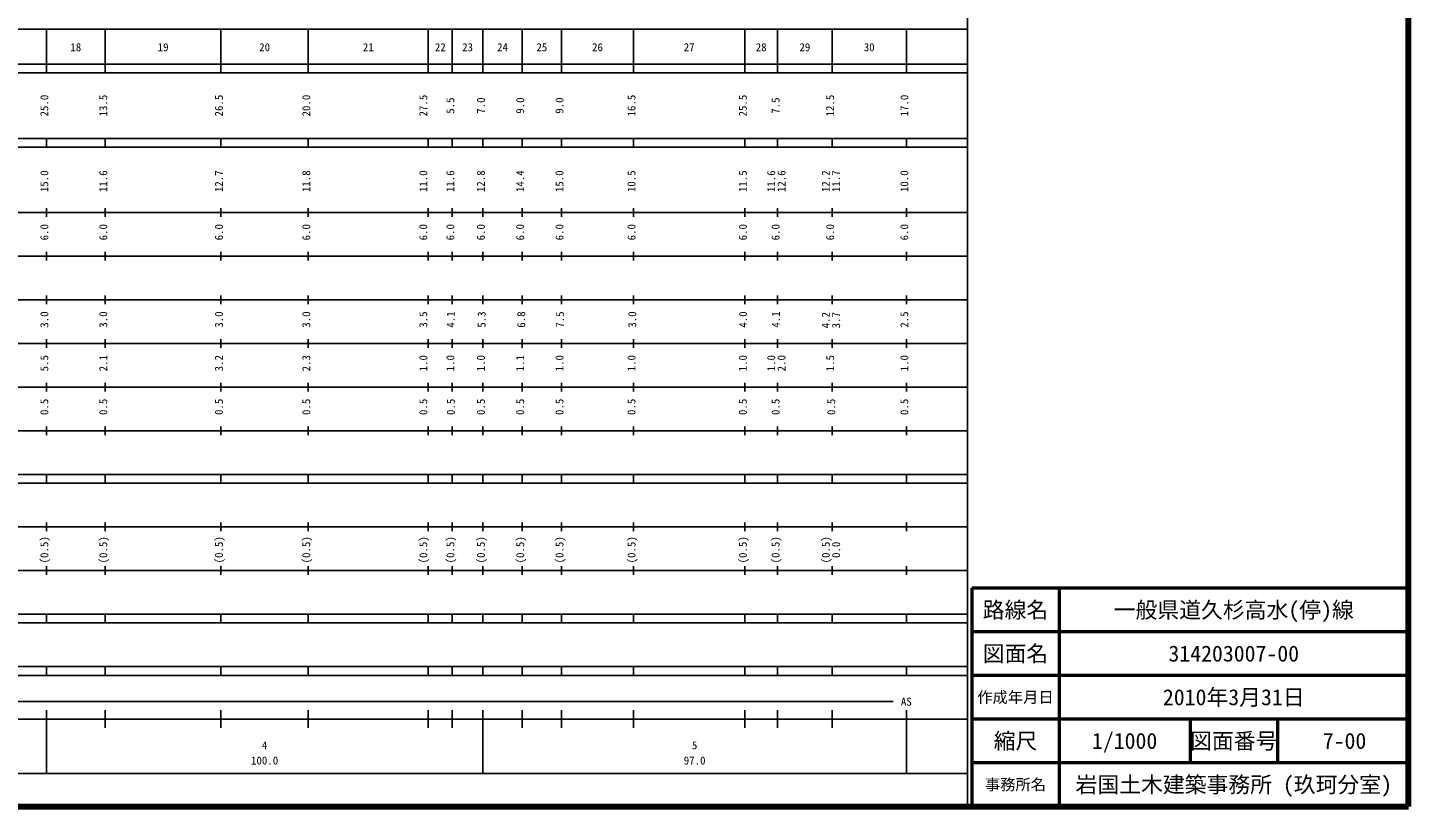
# Model space of a CAD drawing. Units: millimetres on the paper, enlarged 1000 times. Extents: x 40000 to 680000, y 20000 to 380000.
# Drawn here: x 363711 to 680000, y 20000 to 198357 of the extents above; entities that cross this region are included whole.
import ezdxf
from ezdxf.enums import TextEntityAlignment as Align

# ---------------------------------------------------------------- set-up
doc = ezdxf.new("R2010")
doc.units = ezdxf.units.MM
doc.header["$LTSCALE"] = 1000
for name, color, linetype, lineweight in [('S-TTL', 2, 'Continuous', 140), ('S-TTL-BAND', 7, 'Continuous', 25), ('S-TTL-FRAM', 2, 'Continuous', 50), ('S-TTL-LINE', 7, 'Continuous', 50)]:
    doc.layers.add(name, color=color, linetype=linetype, lineweight=lineweight)
doc.layers.add('S-TTL-TXT', color=7, linetype='Continuous')
doc.styles.add('ＭＳ ゴシック', font='')
doc.styles.get('ＭＳ ゴシック').set_extended_font_data('MS Gothic')

msp = doc.modelspace()

# ---------------------------------------------------------------- linework, layer by layer
at = {"layer": 'S-TTL'}
for p, q in [((680000, 20000), (680000, 380000)), ((40000, 20000), (680000, 20000))]:
    msp.add_line(p, q, dxfattribs=at)
at = {"layer": 'S-TTL-BAND'}
for p, q in [((579000, 20000), (579000, 370000)), ((68000, 198000), (579000, 198000)), ((368000, 188000), (368000, 198000)), ((381500, 188000), (381500, 198000)), ((408000, 188000), (408000, 198000)), ((428000, 188000), (428000, 198000)), ((455500, 188000), (455500, 198000)), ((461000, 188000), (461000, 198000)), ((468000, 188000), (468000, 198000)), ((477000, 188000), (477000, 198000)), ((486000, 188000), (486000, 198000)), ((502500, 188000), (502500, 198000)), ((528000, 188000), (528000, 198000)), ((535500, 188000), (535500, 198000)), ((548000, 188000), (548000, 198000)), ((565000, 188000), (565000, 198000)), ((40000, 190000), (579000, 190000)), ((40000, 188000), (579000, 188000)), ((40000, 173000), (579000, 173000)), ((40000, 171000), (579000, 171000)), ((368000, 171000), (368000, 173000)), ((381500, 171000), (381500, 173000)), ((408000, 171000), (408000, 173000)), ((428000, 171000), (428000, 173000)), ((455500, 171000), (455500, 173000)), ((461000, 171000), (461000, 173000)), ((468000, 171000), (468000, 173000)), ((477000, 171000), (477000, 173000)), ((486000, 171000), (486000, 173000)), ((502500, 171000), (502500, 173000)), ((528000, 171000), (528000, 173000)), ((535500, 171000), (535500, 173000)), ((548000, 171000), (548000, 173000)), ((565000, 171000), (565000, 173000)), ((40000, 156000), (579000, 156000)), ((368000, 155000), (368000, 157000)), ((381500, 155000), (381500, 157000)), ((408000, 155000), (408000, 157000)), ((428000, 155000), (428000, 157000)), ((455500, 155000), (455500, 157000)), ((461000, 155000), (461000, 157000)), ((468000, 155000), (468000, 157000)), ((477000, 155000), (477000, 157000)), ((486000, 155000), (486000, 157000)), ((502500, 155000), (502500, 157000)), ((528000, 155000), (528000, 157000)), ((535500, 155000), (535500, 157000)), ((548000, 155000), (548000, 157000)), ((565000, 155000), (565000, 157000)), ((46000, 146000), (579000, 146000)), ((368000, 145000), (368000, 147000)), ((381500, 145000), (381500, 147000)), ((408000, 145000), (408000, 147000)), ((428000, 145000), (428000, 147000)), ((455500, 145000), (455500, 147000)), ((461000, 145000), (461000, 147000)), ((468000, 145000), (468000, 147000)), ((477000, 145000), (477000, 147000)), ((486000, 145000), (486000, 147000)), ((502500, 145000), (502500, 147000)), ((528000, 145000), (528000, 147000)), ((535500, 145000), (535500, 147000)), ((548000, 145000), (548000, 147000)), ((565000, 145000), (565000, 147000)), ((368000, 135000), (368000, 137000)), ((381500, 135000), (381500, 137000)), ((408000, 135000), (408000, 137000)), ((428000, 135000), (428000, 137000)), ((455500, 135000), (455500, 137000)), ((461000, 135000), (461000, 137000)), ((468000, 135000), (468000, 137000)), ((477000, 135000), (477000, 137000)), ((486000, 135000), (486000, 137000)), ((502500, 135000), (502500, 137000)), ((528000, 135000), (528000, 137000)), ((535500, 135000), (535500, 137000)), ((548000, 135000), (548000, 137000)), ((565000, 135000), (565000, 137000)), ((52000, 136000), (579000, 136000)), ((368000, 125000), (368000, 127000)), ((381500, 125000), (381500, 127000)), ((408000, 125000), (408000, 127000)), ((428000, 125000), (428000, 127000)), ((455500, 125000), (455500, 127000)), ((461000, 125000), (461000, 127000)), ((468000, 125000), (468000, 127000)), ((477000, 125000), (477000, 127000)), ((486000, 125000), (486000, 127000)), ((502500, 125000), (502500, 127000)), ((528000, 125000), (528000, 127000)), ((535500, 125000), (535500, 127000)), ((548000, 125000), (548000, 127000)), ((565000, 125000), (565000, 127000)), ((46000, 126000), (579000, 126000)), ((52000, 116000), (579000, 116000)), ((368000, 115000), (368000, 117000)), ((381500, 115000), (381500, 117000)), ((408000, 115000), (408000, 117000)), ((428000, 115000), (428000, 117000)), ((455500, 115000), (455500, 117000)), ((461000, 115000), (461000, 117000)), ((468000, 115000), (468000, 117000)), ((477000, 115000), (477000, 117000)), ((486000, 115000), (486000, 117000)), ((502500, 115000), (502500, 117000)), ((528000, 115000), (528000, 117000)), ((535500, 115000), (535500, 117000)), ((548000, 115000), (548000, 117000)), ((565000, 115000), (565000, 117000)), ((46000, 106000), (579000, 106000)), ((368000, 105000), (368000, 107000)), ((381500, 105000), (381500, 107000)), ((408000, 105000), (408000, 107000)), ((428000, 105000), (428000, 107000)), ((455500, 105000), (455500, 107000)), ((461000, 105000), (461000, 107000)), ((468000, 105000), (468000, 107000)), ((477000, 105000), (477000, 107000)), ((486000, 105000), (486000, 107000)), ((502500, 105000), (502500, 107000)), ((528000, 105000), (528000, 107000)), ((535500, 105000), (535500, 107000)), ((548000, 105000), (548000, 107000)), ((565000, 105000), (565000, 107000)), ((40000, 96000), (579000, 96000)), ((368000, 94000), (368000, 96000)), ((381500, 94000), (381500, 96000)), ((408000, 94000), (408000, 96000)), ((428000, 94000), (428000, 96000)), ((455500, 94000), (455500, 96000)), ((461000, 94000), (461000, 96000)), ((468000, 94000), (468000, 96000)), ((477000, 94000), (477000, 96000)), ((486000, 94000), (486000, 96000)), ((502500, 94000), (502500, 96000)), ((528000, 94000), (528000, 96000)), ((535500, 94000), (535500, 96000)), ((548000, 94000), (548000, 96000)), ((565000, 94000), (565000, 96000)), ((40000, 94000), (579000, 94000)), ((49000, 84000), (579000, 84000)), ((368000, 83000), (368000, 85000)), ((381500, 83000), (381500, 85000)), ((408000, 83000), (408000, 85000)), ((428000, 83000), (428000, 85000)), ((455500, 83000), (455500, 85000)), ((461000, 83000), (461000, 85000)), ((468000, 83000), (468000, 85000)), ((477000, 83000), (477000, 85000)), ((486000, 83000), (486000, 85000)), ((502500, 83000), (502500, 85000)), ((528000, 83000), (528000, 85000)), ((535500, 83000), (535500, 85000)), ((548000, 83000), (548000, 85000)), ((565000, 83000), (565000, 85000)), ((40000, 74000), (579000, 74000)), ((368000, 73000), (368000, 75000)), ((381500, 73000), (381500, 75000)), ((408000, 73000), (408000, 75000)), ((428000, 73000), (428000, 75000)), ((455500, 73000), (455500, 75000)), ((461000, 73000), (461000, 75000)), ((468000, 73000), (468000, 75000)), ((477000, 73000), (477000, 75000)), ((486000, 73000), (486000, 75000)), ((502500, 73000), (502500, 75000)), ((528000, 73000), (528000, 75000)), ((535500, 73000), (535500, 75000)), ((548000, 73000), (548000, 75000)), ((565000, 73000), (565000, 75000)), ((40000, 64000), (579000, 64000)), ((368000, 62000), (368000, 64000)), ((381500, 62000), (381500, 64000)), ((408000, 62000), (408000, 64000)), ((428000, 62000), (428000, 64000)), ((455500, 62000), (455500, 64000)), ((461000, 62000), (461000, 64000)), ((468000, 62000), (468000, 64000)), ((477000, 62000), (477000, 64000)), ((486000, 62000), (486000, 64000)), ((502500, 62000), (502500, 64000)), ((528000, 62000), (528000, 64000)), ((535500, 62000), (535500, 64000)), ((548000, 62000), (548000, 64000)), ((565000, 62000), (565000, 64000)), ((40000, 62000), (579000, 62000)), ((40000, 52000), (579000, 52000)), ((368000, 50000), (368000, 52000)), ((381500, 50000), (381500, 52000)), ((408000, 50000), (408000, 52000)), ((428000, 50000), (428000, 52000)), ((455500, 50000), (455500, 52000)), ((461000, 50000), (461000, 52000)), ((468000, 50000), (468000, 52000)), ((477000, 50000), (477000, 52000)), ((486000, 50000), (486000, 52000)), ((502500, 50000), (502500, 52000)), ((528000, 50000), (528000, 52000)), ((535500, 50000), (535500, 52000)), ((548000, 50000), (548000, 52000)), ((565000, 50000), (565000, 52000)), ((40000, 50000), (579000, 50000)), ((71000, 44000), (562000, 44000)), ((368000, 27500), (368000, 42000)), ((381500, 38000), (381500, 42000)), ((408000, 38000), (408000, 42000)), ((428000, 38000), (428000, 42000)), ((455500, 38000), (455500, 42000)), ((461000, 38000), (461000, 42000)), ((468000, 27500), (468000, 42000)), ((477000, 38000), (477000, 42000)), ((486000, 38000), (486000, 42000)), ((502500, 38000), (502500, 42000)), ((528000, 38000), (528000, 42000)), ((535500, 38000), (535500, 42000)), ((548000, 38000), (548000, 42000)), ((565000, 27500), (565000, 42000)), ((40000, 40000), (579000, 40000)), ((68000, 27500), (579000, 27500))]:
    msp.add_line(p, q, dxfattribs=at)
at = {"layer": 'S-TTL-FRAM'}
for p, q in [((680000, 70000), (580000, 70000)), ((580000, 70000), (580000, 20000))]:
    msp.add_line(p, q, dxfattribs=at)
at = {"layer": 'S-TTL-LINE'}
for p, q in [((600000, 70000), (600000, 20000)), ((680000, 60000), (580000, 60000)), ((680000, 50000), (580000, 50000)), ((680000, 40000), (580000, 40000)), ((630000, 40000), (630000, 30000)), ((650000, 40000), (650000, 30000)), ((680000, 30000), (580000, 30000))]:
    msp.add_line(p, q, dxfattribs=at)

# ---------------------------------------------------------------- texts
at = {"layer": 'S-TTL-BAND', "style": 'ＭＳ ゴシック'}
for s, p in [('18', (374750, 192405)), ('19', (394750, 192405)), ('20', (418000, 192405)), ('21', (441750, 192405)), ('22', (458250, 192405)), ('23', (464500, 192405)), ('24', (472500, 192405)), ('25', (481500, 192405)), ('26', (494250, 192405)), ('27', (515250, 192405)), ('28', (531750, 192405)), ('29', (541750, 192405)), ('30', (556500, 192405)), ('AS', (565000, 42500)), ('4', (418000, 32523)), ('5', (516500, 32523)), ('100.0', (418000, 29033)), ('97.0', (516500, 29033))]:
    msp.add_text(s, height=1833, dxfattribs=at).set_placement(p, align=Align.BOTTOM_CENTER)
for s, p in [('25.0', (369000, 180500)), ('13.5', (382500, 180500)), ('26.5', (409000, 180500)), ('20.0', (429000, 180500)), ('27.5', (455811, 180500)), ('5.5', (462000, 180500)), ('7.0', (469000, 180500)), ('9.0', (478000, 180500)), ('9.0', (487000, 180500)), ('16.5', (503500, 180500)), ('25.5', (529000, 180500)), ('7.5', (536500, 180500)), ('12.5', (549000, 180500)), ('17.0', (566000, 180500)), ('15.0', (369000, 163174)), ('11.6', (382500, 163174)), ('12.7', (409000, 163174)), ('11.8', (429000, 163174)), ('11.0', (455811, 163174)), ('11.6', (462000, 163174)), ('12.8', (469000, 163174)), ('14.4', (478000, 163174)), ('15.0', (487000, 163174)), ('10.5', (503500, 163174)), ('11.5', (529000, 163174)), ('11.6', (535500, 163174)), ('12.6', (537870, 163174)), ('12.2', (548000, 163174)), ('11.7', (550370, 163174)), ('10.0', (566000, 163174)), ('6.0', (369000, 151500)), ('6.0', (382500, 151500)), ('6.0', (409000, 151500)), ('6.0', (429000, 151500)), ('6.0', (455811, 151500)), ('6.0', (462000, 151500)), ('6.0', (469000, 151500)), ('6.0', (478000, 151500)), ('6.0', (487000, 151500)), ('6.0', (503500, 151500)), ('6.0', (529000, 151500)), ('6.0', (536500, 151500)), ('6.0', (549000, 151500)), ('6.0', (566000, 151500)), ('3.0', (369000, 131500)), ('3.0', (382500, 131500)), ('3.0', (409000, 131500)), ('3.0', (429000, 131500)), ('3.5', (455811, 131500)), ('4.1', (462106, 131500)), ('5.3', (469169, 131500)), ('6.8', (478230, 131500)), ('7.5', (487134, 131500)), ('3.0', (503677, 131500)), ('4.0', (529059, 131500)), ('4.1', (536580, 131500)), ('4.2', (548000, 131345)), ('3.7', (550370, 131345)), ('2.5', (566000, 131500)), ('5.5', (369000, 121500)), ('2.1', (382500, 121500)), ('3.2', (409000, 121500)), ('2.3', (429000, 121500)), ('1.0', (455811, 121500)), ('1.0', (462000, 121500)), ('1.0', (469000, 121500)), ('1.1', (478000, 121500)), ('1.0', (487000, 121500)), ('1.0', (503500, 121500)), ('1.0', (529000, 121500)), ('1.0', (535500, 121500)), ('2.0', (537870, 121500)), ('1.5', (549000, 121500)), ('1.0', (566000, 121500)), ('0.5', (369000, 111500)), ('0.5', (382500, 111500)), ('0.5', (409000, 111500)), ('0.5', (429000, 111500)), ('0.5', (455811, 111500)), ('0.5', (462106, 111500)), ('0.5', (469000, 111500)), ('0.5', (478000, 111500)), ('0.5', (487000, 111500)), ('0.5', (503500, 111500)), ('0.5', (529000, 111500)), ('0.5', (536500, 111500)), ('0.5', (549261, 111500)), ('0.5', (566000, 111500)), ('(0.5)', (369000, 78764)), ('(0.5)', (382500, 78764)), ('(0.5)', (409000, 78764)), ('(0.5)', (429000, 78764)), ('(0.5)', (455811, 78764)), ('(0.5)', (462000, 78764)), ('(0.5)', (469000, 78764)), ('(0.5)', (478000, 78764)), ('(0.5)', (487000, 78764)), ('(0.5)', (503500, 78764)), ('(0.5)', (529000, 78764)), ('(0.5)', (536500, 78764)), ('(0.5)', (548000, 78764)), ('0.0', (550370, 78764))]:
    msp.add_text(s, height=1833, rotation=90, dxfattribs=at).set_placement(p, align=Align.BOTTOM_CENTER)
at = {"layer": 'S-TTL-TXT', "style": 'ＭＳ ゴシック'}
for s, height, p in [('路線名', 3666, (590000, 65000)), ('路線名', 3666, (590000, 65000)), ('一般県道久杉高水(停)線', 3666, (640000, 65000)), ('図面名', 3666, (590000, 55000)), ('図面名', 3666, (590000, 55000)), ('314203007-00', 3666, (640000, 55000)), ('作成年月日', 2566, (590000, 45000)), ('作成年月日', 2566, (590000, 45000)), ('2010年3月31日', 3666, (640000, 45000)), ('縮尺', 3666, (590000, 35000)), ('縮尺', 3666, (590000, 35000)), ('1/1000', 3666, (615000, 35000)), ('図面番号', 3666, (640000, 35000)), ('図面番号', 3666, (640000, 35000)), (' 7-00', 3666, (664125, 35000)), ('事務所名', 2566, (590000, 25000)), ('事務所名', 2566, (590000, 25000)), ('岩国土木建築事務所 (玖珂分室)', 3666, (640000, 25000))]:
    msp.add_text(s, height=height, dxfattribs=at).set_placement(p, align=Align.MIDDLE_CENTER)

doc.saveas('drawing.dxf')
